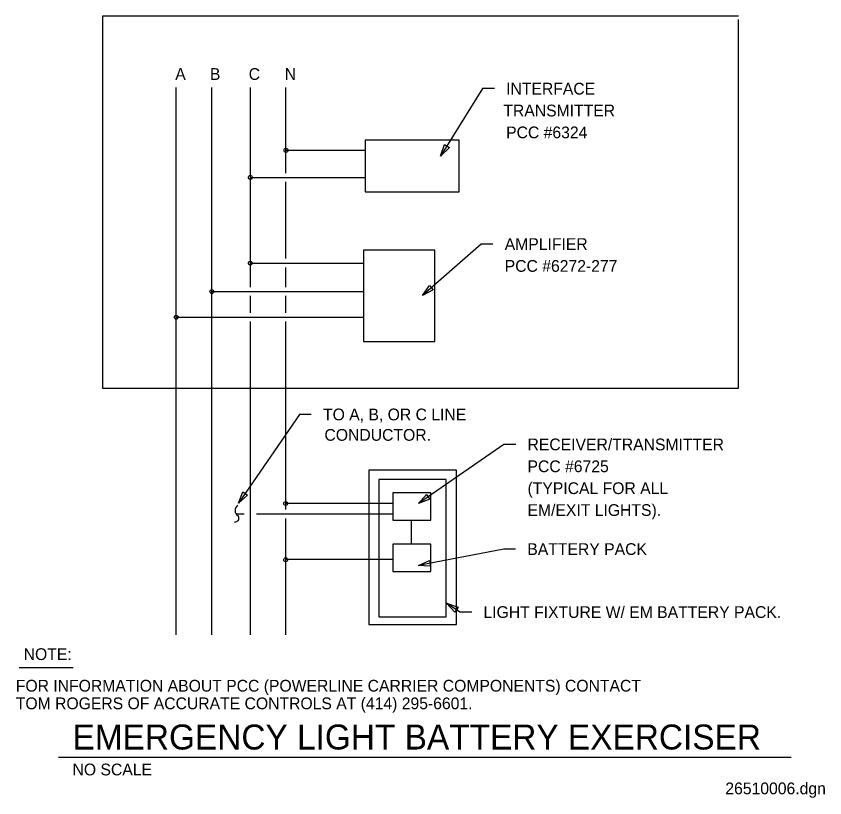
# Model space of a CAD drawing. Extents: x 10072.4 to 10118.2, y 10049.7 to 10094.
import ezdxf

# ---------------------------------------------------------------- set-up
doc = ezdxf.new("R2010")
doc.units = 0
doc.layers.add('G-ANNO-TEXT', color=7, linetype='Continuous')
doc.layers.add('G-DETL-LINE', color=7, linetype='Continuous')

msp = doc.modelspace()

# ---------------------------------------------------------------- linework, layer by layer
at = {"layer": 'G-ANNO-TEXT'}
for p, q in [((10098.823, 10089.899), (10096.442, 10086.077)), ((10099.489, 10089.899), (10098.823, 10089.899)), ((10098.744, 10081.086), (10095.41, 10078.173)), ((10099.411, 10081.086), (10098.744, 10081.086)), ((10088.436, 10071.421), (10084.975, 10066.397)), ((10089.103, 10071.421), (10088.436, 10071.421)), ((10100.036, 10069.722), (10095.187, 10066.37)), ((10100.703, 10069.722), (10100.036, 10069.722)), ((10100.025, 10063.787), (10095.187, 10062.855)), ((10100.692, 10063.787), (10100.025, 10063.787)), ((10097.538, 10060.214), (10096.781, 10060.726)), ((10098.205, 10060.214), (10097.538, 10060.214)), ((10072.536, 10057.072), (10075.603, 10057.072)), ((10074.755, 10051.988), (10116.327, 10051.988))]:
    msp.add_line(p, q, dxfattribs=at)
for points in [[(10096.936, 10086.554), (10096.442, 10086.077), (10096.653, 10086.731)], [(10096.021, 10078.486), (10095.41, 10078.173), (10095.802, 10078.737)], [(10085.49, 10066.851), (10084.975, 10066.397), (10085.216, 10067.04)], [(10095.83, 10066.612), (10095.187, 10066.37), (10095.641, 10066.886)], [(10095.873, 10062.817), (10095.187, 10062.855), (10095.81, 10063.145)], [(10097.24, 10060.215), (10096.781, 10060.726), (10097.427, 10060.491)]]:
    msp.add_lwpolyline(points, close=True, dxfattribs=at)
for centre, radius, start, end in [((10085.121, 10065.979), 0.341, 121.9845, 241.4817), ((10084.772, 10065.549), 0.228, 263.2698, 34.879)]:
    msp.add_arc(centre, radius, start, end, dxfattribs=at)
at = {"layer": 'G-DETL-LINE'}
for p, q in [((10077.26, 10094.009), (10077.26, 10072.913)), ((10113.34, 10094.009), (10077.26, 10094.009)), ((10113.34, 10072.913), (10113.34, 10093.828)), ((10081.443, 10058.93), (10081.443, 10089.973)), ((10083.464, 10058.93), (10083.464, 10089.973)), ((10085.647, 10078.642), (10085.647, 10089.973)), ((10087.669, 10085.115), (10087.669, 10089.973)), ((10097.491, 10086.969), (10092.155, 10086.969)), ((10092.155, 10086.969), (10092.155, 10084.056)), ((10097.491, 10084.056), (10097.491, 10086.969)), ((10087.669, 10086.402), (10092.155, 10086.402)), ((10085.647, 10084.865), (10092.155, 10084.865)), ((10087.669, 10080.26), (10087.669, 10084.615)), ((10092.155, 10084.056), (10097.491, 10084.056)), ((10096.117, 10080.738), (10092.074, 10080.738)), ((10092.074, 10080.738), (10092.074, 10075.56)), ((10096.117, 10075.56), (10096.117, 10080.738)), ((10085.647, 10080.01), (10092.074, 10080.01)), ((10087.669, 10078.642), (10087.669, 10079.76)), ((10083.464, 10078.392), (10092.074, 10078.392)), ((10085.647, 10077.185), (10085.647, 10078.142)), ((10087.669, 10077.185), (10087.669, 10078.142)), ((10081.443, 10076.935), (10092.074, 10076.935)), ((10085.647, 10058.93), (10085.647, 10076.685)), ((10087.669, 10066.023), (10087.669, 10076.685)), ((10092.074, 10075.56), (10096.117, 10075.56)), ((10077.26, 10072.913), (10113.34, 10072.913)), ((10097.338, 10068.263), (10092.363, 10068.263)), ((10092.363, 10068.263), (10092.363, 10059.507)), ((10097.338, 10059.507), (10097.338, 10068.263)), ((10092.934, 10067.73), (10092.934, 10059.953)), ((10096.752, 10067.73), (10092.934, 10067.73)), ((10096.752, 10059.953), (10096.752, 10067.73)), ((10095.88, 10066.975), (10093.736, 10066.975)), ((10093.736, 10066.975), (10093.736, 10065.43)), ((10095.88, 10065.43), (10095.88, 10066.975)), ((10093.736, 10066.374), (10087.669, 10066.374)), ((10085.297, 10065.773), (10084.879, 10065.773)), ((10093.736, 10065.773), (10085.992, 10065.773)), ((10087.669, 10058.93), (10087.669, 10065.523)), ((10093.736, 10065.43), (10095.88, 10065.43)), ((10094.765, 10065.43), (10094.765, 10064.057)), ((10093.736, 10064.057), (10093.736, 10062.512)), ((10095.88, 10064.057), (10093.736, 10064.057)), ((10095.88, 10062.512), (10095.88, 10064.057)), ((10093.736, 10063.198), (10087.669, 10063.198)), ((10093.736, 10062.512), (10095.88, 10062.512)), ((10092.934, 10059.953), (10096.752, 10059.953)), ((10092.363, 10059.507), (10097.338, 10059.507))]:
    msp.add_line(p, q, dxfattribs=at)
for centre in [(10087.669, 10086.402), (10085.647, 10084.865), (10085.643, 10080.004), (10083.464, 10078.389), (10081.443, 10076.935), (10087.649, 10066.375), (10087.649, 10063.181)]:
    msp.add_circle(centre, 0.109, dxfattribs=at)

# ---------------------------------------------------------------- texts
at = {"layer": 'G-ANNO-TEXT'}
for s, height, p in [('A', 0.667, (10081.386, 10090.395)), ('B', 0.667, (10083.352, 10090.395)), ('C', 0.667, (10085.553, 10090.395)), ('N', 0.667, (10087.597, 10090.395)), ('INTERFACE ', 0.6667, (10100.156, 10089.565)), ('TRANSMITTER', 0.66667, (10099.999, 10088.325)), ('PCC #6324', 0.6667, (10100.156, 10087.084)), ('AMPLIFIER', 0.6667, (10100.077, 10080.752)), ('PCC #6272-277', 0.66667, (10100.077, 10079.512)), ('TO A, B, OR C LINE', 0.66667, (10089.77, 10071.088)), ('CONDUCTOR.', 0.6667, (10089.852, 10069.93)), ('RECEIVER/TRANSMITTER', 0.66667, (10101.37, 10069.389)), ('PCC #6725', 0.6667, (10101.37, 10068.148)), ('(TYPICAL FOR ALL ', 0.66667, (10101.37, 10066.907)), ('EM/EXIT LIGHTS).', 0.66667, (10101.37, 10065.666)), ('BATTERY PACK', 0.66667, (10101.359, 10063.454)), ('LIGHT FIXTURE W/ EM BATTERY PACK.', 0.66667, (10098.871, 10059.881)), ('NOTE:', 0.6667, (10072.788, 10057.495)), ('FOR INFORMATION ABOUT PCC (POWERLINE CARRIER COMPONENTS) CONTACT', 0.66667, (10072.342, 10055.704)), ('TOM ROGERS OF ACCURATE CONTROLS AT (414) 295-6601.', 0.66667, (10072.342, 10054.704)), ('EMERGENCY LIGHT BATTERY EXERCISER', 1.41667, (10075.559, 10052.42)), ('NO SCALE', 0.6667, (10075.559, 10050.953)), ('26510006.dgn', 0.66667, (10112.593, 10049.881))]:
    msp.add_text(s, height=height, dxfattribs=at).set_placement(p)

doc.saveas('drawing.dxf')
